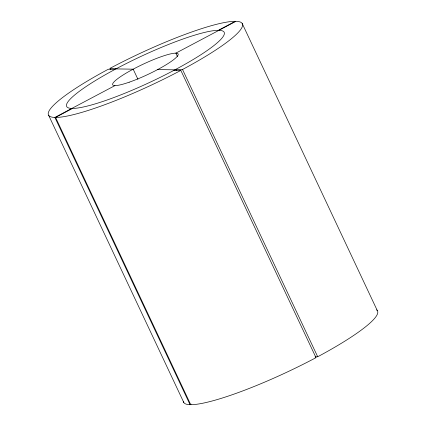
<?xml version="1.0" encoding="UTF-8"?>
<svg xmlns="http://www.w3.org/2000/svg" width="426" height="426" viewBox="0 0 426 426"><rect width="100%" height="100%" fill="white"/><g stroke="black" fill="none" stroke-linecap="round" stroke-linejoin="round"><path stroke-width="0.64" d="M191.12 404.125L190.065 404.689L54.89 117.438L71.802 108.422A87.053 13.616 -25.2 0 1 115.1 69.353L116.788 68.453A87.053 13.616 -25.2 0 1 218.346 30.315L235.258 21.3A107.144 16.763 -25.2 0 0 109.988 68.346L110.552 69.539M71.845 108.422L114.977 85.599M174.037 70.295L180.842 70.402L316.012 357.654A107.144 16.763 -25.2 0 1 190.741 404.7L55.572 117.448L72.484 108.433A87.053 13.616 -25.2 0 0 174.037 70.295L175.73 69.39L182.53 69.502A107.144 16.763 -25.2 0 0 235.935 21.311L175.853 53.149L177.434 56.514M218.346 30.315L218.692 30.315M72.463 108.433L72.18 108.433M109.988 68.346L116.788 68.453M115.941 68.906L133.173 69.177L137.923 79.279M157.657 69.566L174.889 69.843M115.1 69.353L108.3 69.246A107.144 16.763 -25.2 0 0 54.89 117.438M315.149 356.711L317.7 356.754A107.144 16.763 -25.2 0 0 376.547 309.862M315.16 357.643L316.012 357.654M242.16 23.409L377.335 310.66M182.53 69.502L317.7 356.754M176.295 70.588L175.73 69.39A87.053 13.616 -25.2 0 0 219.028 30.326M48.665 115.339L183.84 402.591M180.842 70.402A107.144 16.763 -25.2 0 1 55.572 117.448M190.065 404.689A107.144 16.763 -25.2 0 1 183.43 401.585M129.163 82.207A36.162 5.655 -25.2 0 0 178.222 54.363A36.162 5.655 -25.2 0 0 128.854 71.552A36.162 5.655 -25.2 0 0 129.163 82.207"/></g></svg>
